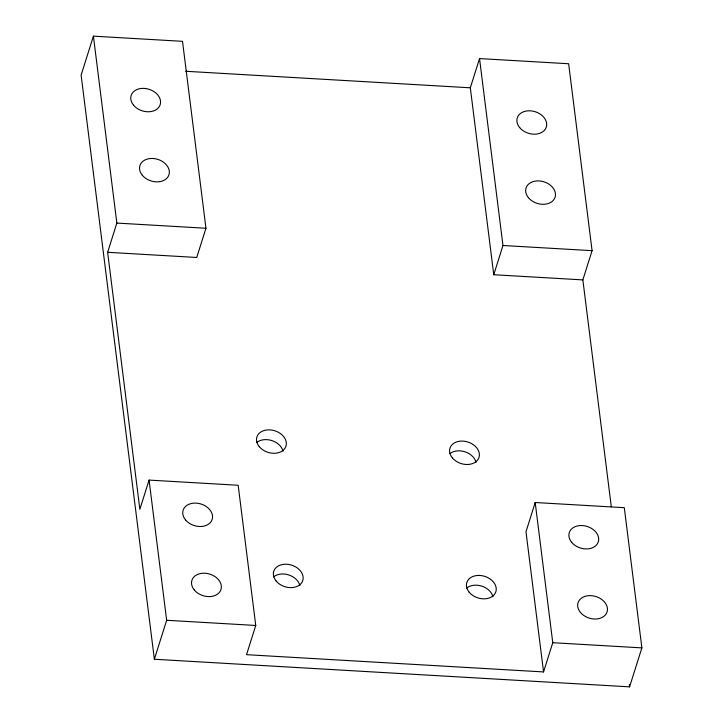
<?xml version="1.0" encoding="UTF-8"?>
<svg xmlns="http://www.w3.org/2000/svg" width="723" height="723" viewBox="0 0 723 723"><rect width="100%" height="100%" fill="white"/><g stroke="black" fill="none" stroke-linecap="round" stroke-linejoin="round"><path stroke-width="1.08" d="M93.412 36.15L81.121 75.12L154.361 659.249L629.588 686.85L641.879 647.88L624.301 507.691L535.192 502.512L525.983 531.739L543.551 671.929L246.534 654.677L255.752 625.458L238.174 485.269L149.074 480.09L139.855 509.317L107.637 252.3L116.846 223.073L93.412 36.15L182.512 41.328L205.956 228.251L196.737 257.469L107.637 252.3M154.361 659.249L166.652 620.28L149.074 480.09M582.855 279.9L493.755 274.722L470.321 87.799L479.53 58.581L568.64 63.751L592.074 250.673L582.855 279.9L611.297 506.742M493.755 274.722L502.973 245.495L479.53 58.581M543.551 671.929L552.77 642.711L535.192 502.512M185.675 71.27L470.321 87.799M116.846 223.073L205.956 228.251M502.973 245.495L592.074 250.673M166.652 620.28L255.752 625.458M552.77 642.711L641.879 647.88M629.308 684.609L629.588 686.85M466.715 588.007A15.237 11.306 17.5 0 1 481.961 586.19A15.237 11.306 17.5 0 1 492.923 596.719M273.656 576.791A15.237 11.306 17.5 0 1 288.893 574.984A15.237 11.306 17.5 0 1 299.855 585.503M256.81 442.44A15.237 11.306 17.5 0 1 272.056 440.632A15.237 11.306 17.5 0 1 283.018 451.161M449.869 453.655A15.237 11.306 17.5 0 1 465.115 451.848A15.237 11.306 17.5 0 1 476.077 462.368M519.647 127.591A15.237 11.306 17.5 0 0 545.368 129.092A15.237 11.306 17.5 0 0 530.311 110.818A15.237 11.306 17.5 0 0 519.647 127.591M133.529 105.169A15.237 11.306 17.5 0 0 159.25 106.661A15.237 11.306 17.5 0 0 144.193 88.387A15.237 11.306 17.5 0 0 133.529 105.169M194.306 589.995A15.237 11.306 17.5 0 0 220.036 591.486A15.237 11.306 17.5 0 0 204.971 573.212A15.237 11.306 17.5 0 0 194.306 589.995M580.433 612.417A15.237 11.306 17.5 0 0 606.154 613.917A15.237 11.306 17.5 0 0 591.098 595.644A15.237 11.306 17.5 0 0 580.433 612.417M571.649 542.322A15.237 11.306 17.5 0 0 597.37 543.823A15.237 11.306 17.5 0 0 582.313 525.549A15.237 11.306 17.5 0 0 571.649 542.322M528.432 197.686A15.237 11.306 17.5 0 0 554.161 199.187A15.237 11.306 17.5 0 0 539.096 180.913A15.237 11.306 17.5 0 0 528.432 197.686M142.314 175.264A15.237 11.306 17.5 0 0 168.034 176.755A15.237 11.306 17.5 0 0 152.978 158.482A15.237 11.306 17.5 0 0 142.314 175.264M185.522 519.9A15.237 11.306 17.5 0 0 211.243 521.391A15.237 11.306 17.5 0 0 196.186 503.118A15.237 11.306 17.5 0 0 185.522 519.9M469.191 592.227A15.237 11.306 17.5 0 0 494.921 593.728A15.237 11.306 17.5 0 0 479.855 575.454A15.237 11.306 17.5 0 0 469.191 592.227M276.132 581.012A15.237 11.306 17.5 0 0 301.853 582.512A15.237 11.306 17.5 0 0 286.796 564.238A15.237 11.306 17.5 0 0 276.132 581.012M259.286 446.669A15.237 11.306 17.5 0 0 285.016 448.161A15.237 11.306 17.5 0 0 269.95 429.887A15.237 11.306 17.5 0 0 259.286 446.669M452.354 457.876A15.237 11.306 17.5 0 0 478.075 459.376A15.237 11.306 17.5 0 0 463.018 441.102A15.237 11.306 17.5 0 0 452.354 457.876"/></g></svg>
